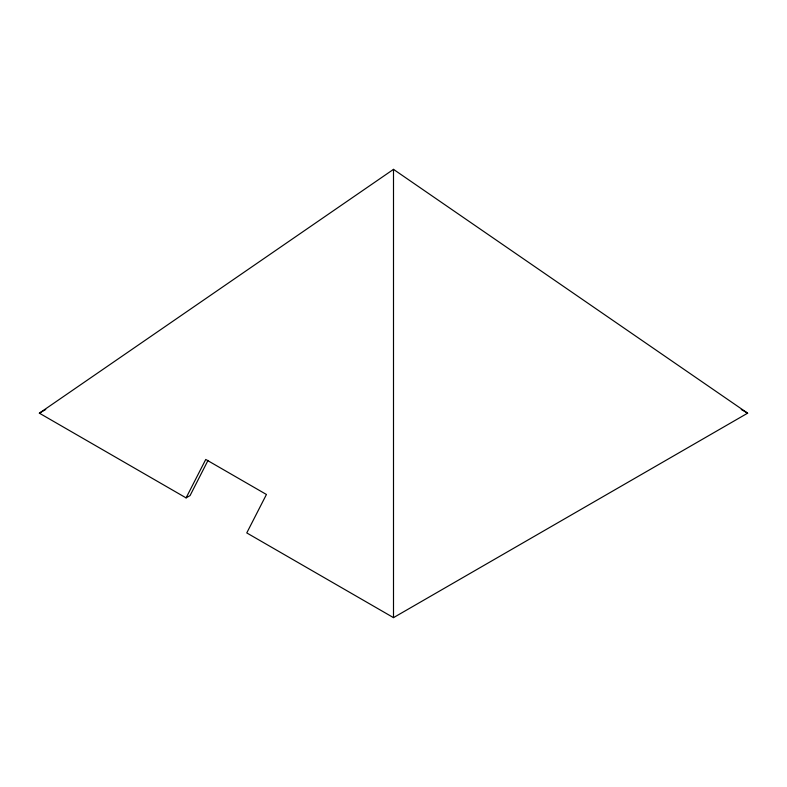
<?xml version="1.0" encoding="UTF-8"?>
<svg xmlns="http://www.w3.org/2000/svg" width="787" height="787" viewBox="0 0 787 787"><rect width="100%" height="100%" fill="white"/><g stroke="black" fill="none" stroke-linecap="round" stroke-linejoin="round"><path stroke-width="1.18" d="M186.086 497.886L205.751 459.451L266.439 494.482L246.764 532.917L393.5 617.638L747.65 413.165L393.5 169.362L39.35 413.165L186.086 497.886L190.06 495.584L208.024 460.395M39.35 413.165L45.735 409.486M741.265 409.486L747.65 413.165M393.5 169.362L393.5 617.638"/></g></svg>
